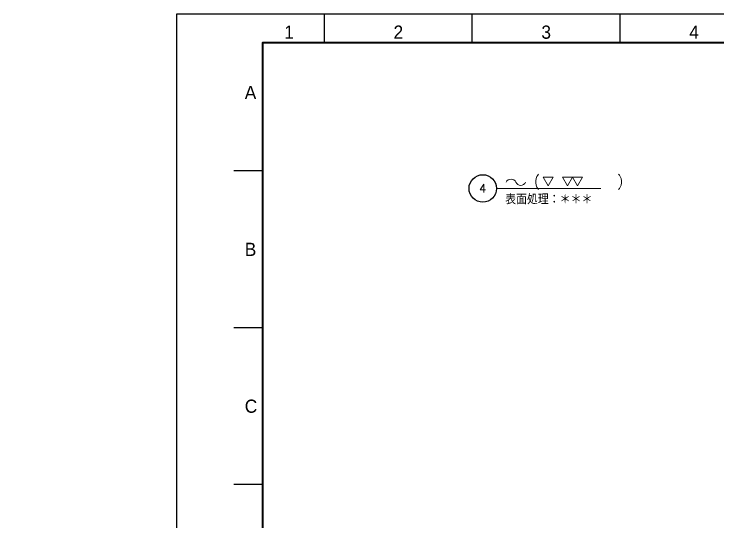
# Model space of a CAD drawing. Header units: millimetres. Extents: x 0 to 7035, y -19 to 2390.
# Drawn here: x 3518 to 4796, y 1356 to 2279 of the extents above; entities that cross this region are included whole.
import ezdxf
from ezdxf import colors
from ezdxf.entities.mleader import LeaderData, LeaderLine
from ezdxf.enums import TextEntityAlignment as Align
from ezdxf.math import Vec2, Vec3

# ---------------------------------------------------------------- set-up
doc = ezdxf.new("R2010")
doc.units = ezdxf.units.MM
doc.header["$LTSCALE"] = 1.6
doc.layers.add('07_寸法線', color=3, linetype='Continuous', lineweight=9)
doc.layers.add('99_図枠', color=7, linetype='Continuous', lineweight=40)
doc.styles.add('KSS_TXT', font='txt.shx', dxfattribs={"bigfont": 'extfont2.shx'})
doc.styles.get("Standard").update_dxf_attribs({"font": 'txt.shx', "bigfont": 'extfont2.shx'})
doc.styles.add('表題用', font='MS PGothic.ttf')

# ---------------------------------------------------------------- blocks, each defined once
blk = doc.blocks.new('AM_BALLOON1')
at = {"transparency": 16777216}
blk.add_circle((0, 0), 5, dxfattribs=at)
blk.add_attdef('B_NUMBER', text='', height=3, dxfattribs=at).set_placement((0, 0), align=Align.MIDDLE_CENTER)
blk = doc.blocks.new('_OPEN')
at = {"color": 0, "linetype": 'ByBlock'}
for p, q in [((-1, 0.17), (0, 0)), ((0, 0), (-1, -0.17)), ((0, 0), (-1, 0))]:
    blk.add_line(p, q, dxfattribs=at)
blk = doc.blocks.new('p1ba05')
for centre, start, end in [((-2.95, 0.29), 24.2276, 155.5758), ((0, 1.62), 204.2276, 335.5758)]:
    blk.add_arc(centre, 1.62, start, end)
blk = doc.blocks.new('p1ba01')
for p, q in [((0, 0), (-1.5, 2.6)), ((-1.5, 2.6), (1.5, 2.6)), ((1.5, 2.6), (0, 0))]:
    blk.add_line(p, q)
blk = doc.blocks.new('p1ba02')
for p, q in [((-1.5, 2.6), (1.5, 2.6)), ((0, 0), (-1.5, 2.6)), ((1.5, 2.6), (0, 0)), ((3, 0), (1.5, 2.6)), ((1.5, 2.6), (4.5, 2.6)), ((4.5, 2.6), (3, 0))]:
    blk.add_line(p, q)

msp = doc.modelspace()

# ---------------------------------------------------------------- linework, layer by layer
at = {"layer": '07_寸法線'}
msp.add_line((4394.024, 1961.897), (4583.395, 1961.897), dxfattribs=at)
at = {"layer": '99_図枠', "lineweight": 25}
for p, q in [((4081.35, 2226.575), (4081.35, 2278.58)), ((4349.897, 2226.575), (4349.897, 2278.58)), ((4618.444, 2226.575), (4618.444, 2278.58)), ((3968.659, 1993.728), (3916.654, 1993.728)), ((3968.659, 1708.877), (3916.654, 1708.877)), ((3968.659, 1424.025), (3916.654, 1424.025))]:
    msp.add_line(p, q, dxfattribs=at)
at = {"layer": '99_図枠'}
msp.add_lwpolyline([(3968.659, 51.773), (6983.361, 51.773), (6983.361, 2226.575), (3968.659, 2226.575)], close=True, dxfattribs=at)
at = {"layer": 'Defpoints'}
msp.add_lwpolyline([(3812.803, 0), (7035.367, 0), (7035.367, 2278.58), (3812.803, 2278.58)], close=True, dxfattribs=at)

# ---------------------------------------------------------------- block references
at = {"layer": '07_寸法線', "xscale": 6, "yscale": 6, "zscale": 6}
for name, p in [('p1ba01', (4487.769, 1966.666)), ('p1ba02', (4522.837, 1966.666)), ('p1ba05', (4437.954, 1967.368))]:
    msp.add_blockref(name, p, dxfattribs=at)

# ---------------------------------------------------------------- texts
at = {"layer": '07_寸法線', "style": 'KSS_TXT'}
msp.add_text('(        )', height=18, dxfattribs=at).set_placement((4461.988, 1966.215))
at = {"layer": '07_寸法線', "insert": (4409.677, 1951.152), "char_height": 18, "attachment_point": 1, "style": 'KSS_TXT'}
msp.add_mtext('表面処理：＊＊＊', dxfattribs=at)
at = {"layer": '99_図枠', "lineweight": 13, "style": '表題用'}
for s, p in [('1', (4017.161, 2226.575)), ('2', (4215.624, 2226.575)), ('3', (4484.171, 2226.575)), ('4', (4752.718, 2226.575))]:
    msp.add_text(s, height=24.002, dxfattribs=at).set_placement(p, align=Align.BOTTOM_CENTER)
for s, p in [('A', (3936.656, 2136.154)), ('B', (3936.656, 1851.303)), ('C', (3936.656, 1566.451))]:
    msp.add_text(s, height=24.002, dxfattribs=at).set_placement(p, align=Align.MIDDLE_LEFT)

# ---------------------------------------------------------------- leaders
at = {"layer": '07_寸法線'}
ml = msp.add_multileader_block('Standard', dxfattribs=at)
ml.set_content('AM_BALLOON1', color=256, scale=5)
ml.set_attribute('B_NUMBER', '4', width=0)
ml.set_leader_properties(color=256, linetype='ByLayer', lineweight=-1)
ml.set_arrow_properties(name='OPEN')
ml.build(insert=Vec2(0, 0))
ml.multileader.update_dxf_attribs({"leader_type": 0, "has_dogleg": 0, "text_right_attachment_type": 6, "dogleg_length": 0, "arrow_head_size": 10, "scale": 2.5, "block_connection_type": 1})
ctx = ml.context
ctx.base_point, ctx.scale, ctx.char_height, ctx.arrow_head_size, ctx.landing_gap_size, ctx.plane_origin = Vec3(4368.989, 1961.93), 2.5, 20, 10, 10, Vec3(4368.989, 1961.93)
ctx.right_attachment, ctx.attachment_type = 6, 1
notes = []
notes.append((ctx, [(0, (0, 0, 0), (0, 0), (1, 0), 1, [])]))
ctx.block.insert = Vec3(4368.989, 1961.93)
for ctx, leaders in notes:
    for number, flags, end, landing, length, lines in leaders:
        leader = LeaderData()
        leader.index, (leader.has_last_leader_line, leader.has_dogleg_vector, leader.attachment_direction) = number, flags
        leader.last_leader_point, leader.dogleg_vector, leader.dogleg_length = Vec3(end), Vec3(landing), length
        for number, points, colour, breaks in lines:
            line = LeaderLine()
            line.index, line.vertices, line.color, line.breaks = number, Vec3.list(points), colors.encode_raw_color(colour), breaks
            leader.lines.append(line)
        ctx.leaders.append(leader)

doc.saveas('drawing.dxf')
